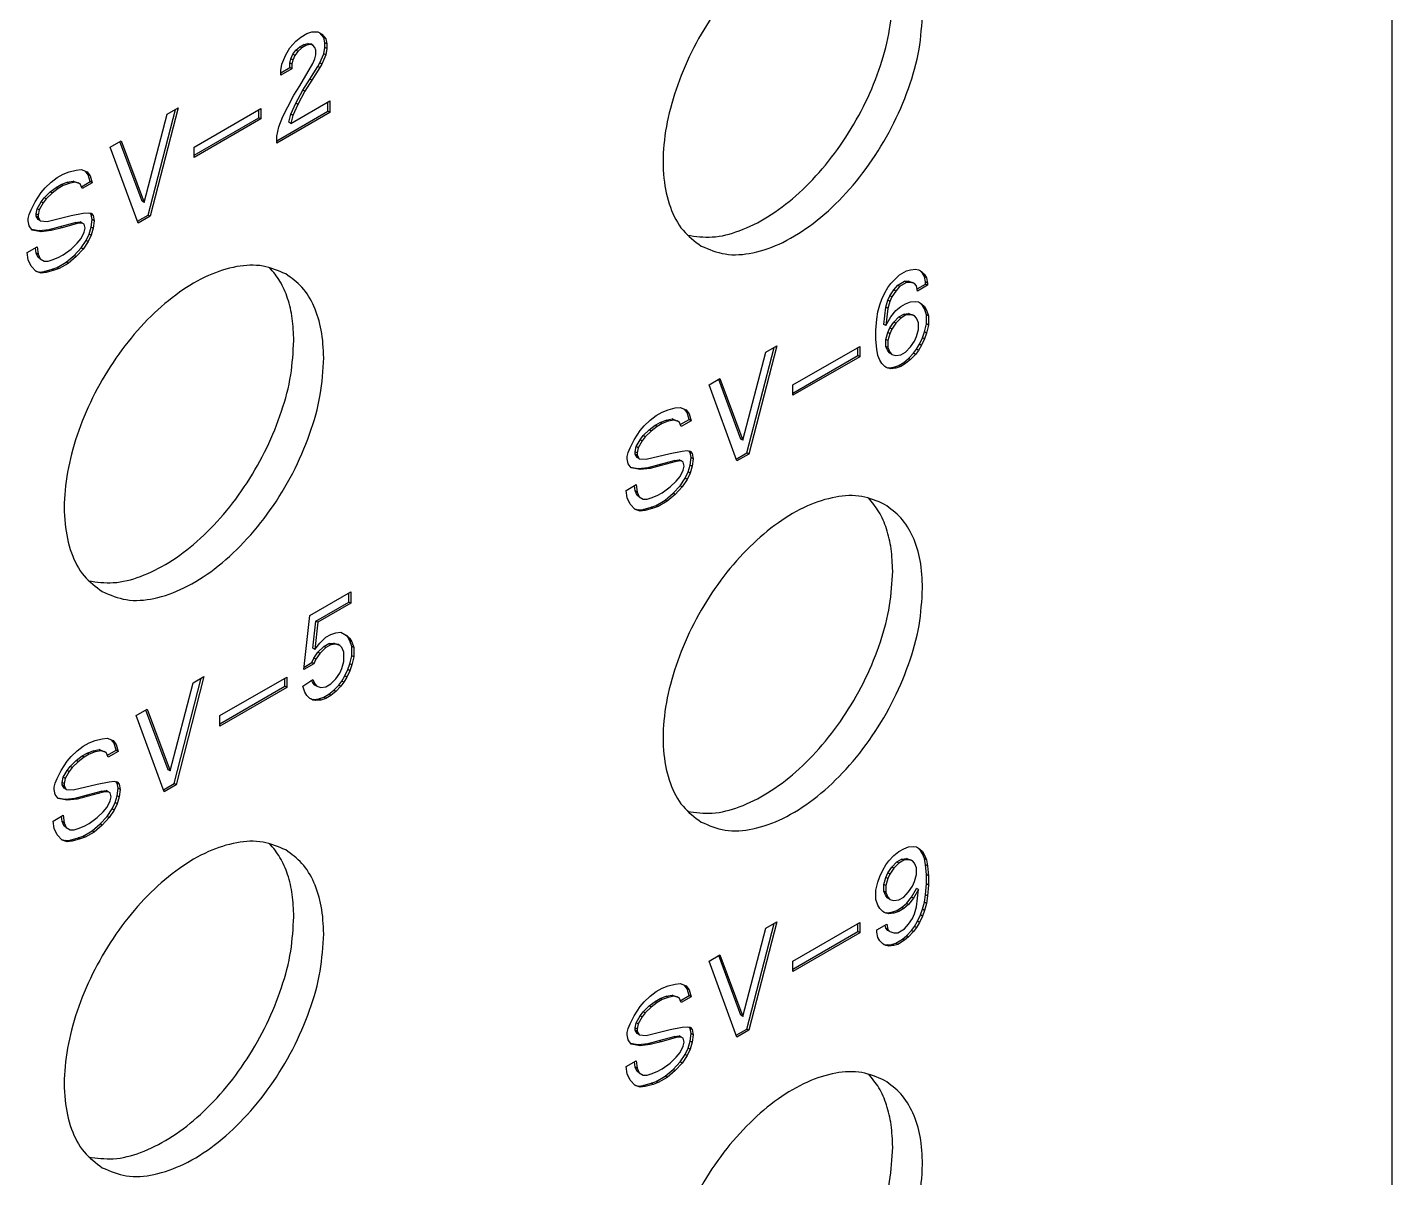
# Model space of a CAD drawing. Header units: millimetres. Extents: x -185 to 185, y -135 to 135.
# Drawn here: x 149.85 to 165.96, y 92.86 to 106.45 of the extents above; entities that cross this region are included whole.
import ezdxf

# ---------------------------------------------------------------- set-up
doc = ezdxf.new("R2010")
doc.units = ezdxf.units.MM

# ---------------------------------------------------------------- blocks, each defined once
blk = doc.blocks.new('valve_plate_R1__3', base_point=(411.972, 175.761))
at = {"color": 4, "linetype": 'Continuous'}
for p, q in [((497.885, 363.351), (497.885, 226.18)), ((459.065, 318.852), (459.242, 318.995)), ((459.242, 318.995), (459.454, 319.118)), ((459.454, 319.118), (459.631, 319.179)), ((459.631, 319.179), (459.843, 319.179)), ((459.843, 319.179), (459.914, 319.138)), ((459.914, 319.138), (459.985, 319.097)), ((460.055, 318.975), (459.914, 319.138)), ((459.985, 319.097), (460.126, 318.934)), ((458.712, 318.362), (458.853, 318.607)), ((458.853, 318.607), (459.065, 318.852)), ((458.959, 318.383), (459.065, 318.526)), ((459.065, 318.526), (459.207, 318.648)), ((459.136, 318.485), (459.065, 318.526)), ((459.277, 318.607), (459.136, 318.485)), ((459.207, 318.648), (459.348, 318.73)), ((459.277, 318.607), (459.207, 318.648)), ((459.419, 318.689), (459.277, 318.607)), ((459.348, 318.73), (459.49, 318.771)), ((459.419, 318.689), (459.348, 318.73)), ((459.56, 318.73), (459.419, 318.689)), ((459.56, 318.73), (459.49, 318.771)), ((459.49, 318.771), (459.596, 318.75)), ((459.666, 318.709), (459.56, 318.73)), ((459.666, 318.709), (459.596, 318.75)), ((459.737, 318.628), (459.666, 318.709)), ((459.772, 318.526), (459.737, 318.628)), ((459.772, 318.362), (459.772, 318.526)), ((460.091, 318.791), (460.055, 318.975)), ((460.126, 318.934), (460.055, 318.975)), ((460.055, 318.403), (460.091, 318.628)), ((460.091, 318.628), (460.091, 318.791)), ((460.161, 318.75), (460.091, 318.791)), ((460.161, 318.587), (460.091, 318.628)), ((460.126, 318.934), (460.161, 318.75)), ((460.161, 318.587), (460.126, 318.362)), ((460.161, 318.75), (460.161, 318.587)), ((458.535, 317.811), (458.57, 318.036)), ((458.57, 318.036), (458.712, 318.362)), ((458.853, 318.077), (458.889, 318.22)), ((458.853, 317.913), (458.853, 318.077)), ((458.924, 318.036), (458.853, 318.077)), ((458.889, 318.22), (458.959, 318.383)), ((458.959, 318.179), (458.889, 318.22)), ((458.959, 318.179), (458.924, 318.036)), ((458.924, 318.036), (458.924, 317.873)), ((459.03, 318.342), (458.959, 318.383)), ((459.03, 318.342), (458.959, 318.179)), ((459.136, 318.485), (459.03, 318.342)), ((459.207, 317.26), (459.666, 318.056)), ((459.666, 318.056), (459.737, 318.22)), ((459.737, 318.22), (459.772, 318.362)), ((459.843, 317.954), (459.914, 318.077)), ((459.914, 318.077), (460.055, 318.403)), ((459.985, 318.036), (459.914, 318.077)), ((459.985, 318.036), (459.914, 317.913)), ((460.126, 318.362), (459.985, 318.036)), ((460.126, 318.362), (460.055, 318.403)), ((458.535, 317.73), (458.853, 317.913)), ((458.924, 317.873), (458.535, 317.648)), ((458.535, 317.648), (458.535, 317.811)), ((458.924, 317.873), (458.853, 317.913)), ((459.56, 317.505), (459.843, 317.954)), ((459.914, 317.913), (459.631, 317.464)), ((459.914, 317.913), (459.843, 317.954)), ((458.995, 316.934), (459.207, 317.26)), ((459.065, 316.648), (459.313, 317.117)), ((459.384, 317.076), (459.136, 316.607)), ((459.313, 317.117), (459.56, 317.505)), ((459.384, 317.076), (459.313, 317.117)), ((459.631, 317.464), (459.384, 317.076)), ((459.631, 317.464), (459.56, 317.505)), ((458.782, 316.525), (458.995, 316.934)), ((458.889, 315.933), (460.267, 316.729)), ((458.889, 316.26), (459.065, 316.648)), ((459.136, 316.607), (458.959, 316.219)), ((459.136, 316.607), (459.065, 316.648)), ((460.197, 316.362), (460.197, 316.689)), ((460.267, 316.729), (460.267, 316.321)), ((453.691, 313.137), (454.504, 316.26)), ((453.833, 312.688), (454.798, 316.429)), ((454.893, 316.485), (453.903, 312.647)), ((454.504, 316.26), (454.893, 316.485)), ((455.459, 315.096), (457.828, 316.464)), ((455.459, 314.811), (457.757, 316.137)), ((457.828, 316.097), (455.459, 314.729)), ((457.757, 316.137), (457.757, 316.423)), ((457.828, 316.097), (457.757, 316.137)), ((457.828, 316.464), (457.828, 316.097)), ((458.394, 315.321), (460.197, 316.362)), ((460.267, 316.321), (458.394, 315.239)), ((458.464, 315.811), (458.606, 316.178)), ((458.606, 316.178), (458.782, 316.525)), ((458.818, 315.974), (458.889, 316.26)), ((458.959, 316.219), (458.889, 316.26)), ((458.959, 316.219), (458.889, 315.933)), ((460.267, 316.321), (460.197, 316.362)), ((458.394, 315.484), (458.464, 315.811)), ((458.889, 315.933), (458.818, 315.974)), ((452.489, 315.096), (452.878, 315.321)), ((453.621, 313.178), (452.832, 315.295)), ((452.878, 315.321), (453.691, 313.137)), ((458.394, 315.239), (458.394, 315.484)), ((453.479, 312.402), (452.489, 315.096)), ((455.459, 314.729), (455.459, 315.096)), ((450.828, 314.137), (451.04, 314.219)), ((451.04, 314.219), (451.287, 314.28)), ((451.287, 314.28), (451.464, 314.3)), ((451.464, 314.3), (451.676, 314.219)), ((451.711, 314.117), (451.619, 314.24)), ((451.676, 314.219), (451.782, 314.076)), ((450.191, 313.647), (450.403, 313.851)), ((450.368, 313.504), (450.58, 313.668)), ((450.403, 313.851), (450.615, 314.015)), ((450.58, 313.668), (450.757, 313.77)), ((450.651, 313.627), (450.58, 313.668)), ((450.615, 314.015), (450.828, 314.137)), ((450.828, 313.729), (450.651, 313.627)), ((450.757, 313.77), (450.969, 313.851)), ((450.828, 313.729), (450.757, 313.77)), ((451.04, 313.81), (450.828, 313.729)), ((450.969, 313.851), (451.181, 313.892)), ((451.04, 313.81), (450.969, 313.851)), ((451.252, 313.851), (451.04, 313.81)), ((451.181, 313.892), (451.358, 313.831)), ((451.252, 313.851), (451.181, 313.892)), ((451.429, 313.79), (451.252, 313.851)), ((451.429, 313.79), (451.358, 313.831)), ((451.499, 313.627), (451.429, 313.79)), ((451.471, 313.692), (451.782, 313.872)), ((451.853, 313.831), (451.499, 313.627)), ((451.782, 314.076), (451.711, 314.117)), ((451.782, 313.872), (451.711, 314.117)), ((451.782, 314.076), (451.853, 313.831)), ((451.853, 313.831), (451.782, 313.872)), ((449.838, 313.157), (450.05, 313.484)), ((450.05, 313.484), (450.191, 313.647)), ((450.05, 313.157), (450.156, 313.3)), ((450.226, 313.259), (450.12, 313.116)), ((450.156, 313.3), (450.368, 313.504)), ((450.226, 313.259), (450.156, 313.3)), ((450.439, 313.463), (450.226, 313.259)), ((450.439, 313.463), (450.368, 313.504)), ((450.651, 313.627), (450.439, 313.463)), ((449.59, 312.565), (449.625, 312.708)), ((449.625, 312.708), (449.696, 312.872)), ((449.696, 312.872), (449.838, 313.157)), ((449.873, 312.729), (449.908, 312.912)), ((449.873, 312.647), (449.873, 312.729)), ((449.944, 312.688), (449.873, 312.729)), ((449.908, 312.912), (450.05, 313.157)), ((449.979, 312.872), (449.908, 312.912)), ((449.979, 312.872), (449.944, 312.688)), ((450.12, 313.116), (449.979, 312.872)), ((450.12, 313.116), (450.05, 313.157)), ((451.11, 312.667), (451.535, 312.749)), ((451.535, 312.749), (451.711, 312.769)), ((451.711, 312.769), (451.817, 312.749)), ((451.817, 312.708), (451.775, 312.757)), ((451.817, 312.749), (451.888, 312.667)), ((451.888, 312.667), (451.817, 312.708)), ((451.853, 312.524), (451.817, 312.708)), ((453.691, 313.137), (453.621, 313.178)), ((449.59, 312.484), (449.59, 312.565)), ((449.625, 312.3), (449.59, 312.484)), ((449.732, 312.157), (449.625, 312.3)), ((449.944, 312.606), (449.873, 312.647)), ((449.944, 312.524), (449.873, 312.647)), ((449.944, 312.688), (449.944, 312.606)), ((449.944, 312.606), (450.014, 312.484)), ((450.014, 312.484), (449.944, 312.524)), ((450.014, 312.484), (450.262, 312.463)), ((450.262, 312.463), (451.11, 312.667)), ((450.333, 312.177), (450.721, 312.28)), ((450.792, 312.239), (450.403, 312.137)), ((450.721, 312.28), (451.252, 312.422)), ((450.792, 312.239), (450.721, 312.28)), ((451.322, 312.382), (450.792, 312.239)), ((451.252, 312.422), (451.429, 312.443)), ((451.322, 312.382), (451.252, 312.422)), ((451.499, 312.402), (451.322, 312.382)), ((451.499, 312.402), (451.429, 312.443)), ((451.57, 312.361), (451.499, 312.402)), ((451.605, 312.218), (451.57, 312.361)), ((451.57, 312.075), (451.605, 312.218)), ((451.747, 312.014), (451.817, 312.259)), ((451.817, 312.259), (451.853, 312.524)), ((451.888, 312.218), (451.817, 312.259)), ((451.888, 312.218), (451.817, 311.973)), ((451.924, 312.484), (451.853, 312.524)), ((451.888, 312.667), (451.924, 312.484)), ((451.924, 312.484), (451.888, 312.218)), ((453.454, 312.469), (453.833, 312.688)), ((453.903, 312.647), (453.479, 312.402)), ((453.903, 312.647), (453.833, 312.688)), ((449.708, 312.189), (449.979, 312.137)), ((450.05, 312.096), (449.732, 312.157)), ((449.979, 312.137), (450.333, 312.177)), ((450.05, 312.096), (449.979, 312.137)), ((450.403, 312.137), (450.05, 312.096)), ((450.403, 312.137), (450.333, 312.177)), ((451.322, 311.688), (451.464, 311.851)), ((451.464, 311.851), (451.57, 312.075)), ((451.464, 311.524), (451.641, 311.79)), ((451.711, 311.749), (451.535, 311.483)), ((451.641, 311.79), (451.747, 312.014)), ((451.711, 311.749), (451.641, 311.79)), ((451.817, 311.973), (451.711, 311.749)), ((451.817, 311.973), (451.747, 312.014)), ((449.555, 311.361), (449.908, 311.565)), ((449.59, 311.096), (449.555, 311.361)), ((449.873, 311.341), (449.848, 311.53)), ((449.944, 311.3), (449.873, 311.341)), ((449.944, 311.177), (449.873, 311.341)), ((449.908, 311.565), (449.944, 311.3)), ((449.944, 311.3), (450.014, 311.136)), ((450.651, 311.177), (450.828, 311.279)), ((450.828, 311.279), (451.11, 311.483)), ((450.934, 311.014), (451.216, 311.259)), ((451.11, 311.483), (451.322, 311.688)), ((451.216, 311.259), (451.464, 311.524)), ((451.287, 311.218), (451.216, 311.259)), ((451.535, 311.483), (451.287, 311.218)), ((451.535, 311.483), (451.464, 311.524)), ((449.696, 310.871), (449.59, 311.096)), ((449.873, 310.687), (449.696, 310.871)), ((450.014, 311.136), (449.944, 311.177)), ((450.014, 311.136), (450.156, 311.055)), ((450.156, 311.055), (450.297, 311.055)), ((450.156, 310.687), (450.439, 310.769)), ((450.297, 311.055), (450.439, 311.096)), ((450.439, 311.096), (450.651, 311.177)), ((450.439, 310.769), (450.615, 310.83)), ((450.509, 310.728), (450.439, 310.769)), ((450.686, 310.789), (450.509, 310.728)), ((450.615, 310.83), (450.934, 311.014)), ((450.686, 310.789), (450.615, 310.83)), ((451.004, 310.973), (450.686, 310.789)), ((451.004, 310.973), (450.934, 311.014)), ((451.287, 311.218), (451.004, 310.973)), ((480.844, 310.749), (481.021, 310.769)), ((481.021, 310.769), (481.127, 310.749)), ((449.849, 310.712), (449.979, 310.667)), ((450.05, 310.626), (449.873, 310.687)), ((449.979, 310.667), (450.156, 310.687)), ((450.05, 310.626), (449.979, 310.667)), ((450.226, 310.647), (450.05, 310.626)), ((450.226, 310.647), (450.156, 310.687)), ((450.509, 310.728), (450.226, 310.647)), ((480.137, 310.259), (480.314, 310.442)), ((480.314, 310.442), (480.455, 310.565)), ((480.385, 310.197), (480.632, 310.34)), ((480.455, 310.565), (480.703, 310.708)), ((480.703, 310.3), (480.455, 310.157)), ((480.632, 310.34), (480.773, 310.34)), ((480.703, 310.3), (480.632, 310.34)), ((480.703, 310.708), (480.844, 310.749)), ((480.844, 310.3), (480.703, 310.3)), ((480.773, 310.34), (480.915, 310.3)), ((480.844, 310.3), (480.773, 310.34)), ((480.986, 310.259), (480.844, 310.3)), ((480.986, 310.259), (480.915, 310.3)), ((481.127, 310.749), (481.162, 310.728)), ((481.268, 310.626), (481.162, 310.728)), ((481.162, 310.728), (481.233, 310.687)), ((481.233, 310.687), (481.339, 310.585)), ((481.339, 310.585), (481.268, 310.626)), ((481.339, 310.504), (481.268, 310.626)), ((481.339, 310.585), (481.41, 310.463)), ((481.375, 310.32), (481.339, 310.504)), ((481.41, 310.463), (481.339, 310.504)), ((481.375, 310.238), (481.375, 310.32)), ((481.445, 310.279), (481.375, 310.32)), ((481.41, 310.463), (481.445, 310.279)), ((479.819, 309.708), (479.925, 309.932)), ((479.925, 309.932), (480.031, 310.116)), ((480.031, 310.116), (480.137, 310.259)), ((480.031, 309.667), (480.102, 309.83)), ((480.102, 309.83), (480.243, 310.034)), ((480.172, 309.789), (480.102, 309.83)), ((480.314, 309.993), (480.172, 309.789)), ((480.243, 310.034), (480.385, 310.197)), ((480.314, 309.993), (480.243, 310.034)), ((480.455, 310.157), (480.314, 309.993)), ((480.455, 310.157), (480.385, 310.197)), ((481.056, 310.177), (480.986, 310.259)), ((481.092, 309.993), (481.056, 310.177)), ((481.078, 310.067), (481.375, 310.238)), ((481.445, 310.197), (481.092, 309.993)), ((481.445, 310.197), (481.375, 310.238)), ((481.445, 310.279), (481.445, 310.197)), ((479.677, 309.259), (479.748, 309.503)), ((479.748, 309.503), (479.819, 309.708)), ((479.89, 308.809), (479.96, 309.422)), ((479.96, 309.422), (480.031, 309.667)), ((480.031, 309.381), (479.96, 309.422)), ((480.031, 309.381), (479.96, 308.769)), ((480.102, 309.626), (480.031, 309.667)), ((480.102, 309.626), (480.031, 309.381)), ((480.172, 309.789), (480.102, 309.626)), ((480.314, 309.299), (480.491, 309.442)), ((480.491, 309.442), (480.667, 309.544)), ((480.667, 309.544), (480.844, 309.606)), ((480.844, 309.606), (481.021, 309.626)), ((481.021, 309.626), (481.127, 309.606)), ((481.127, 309.606), (481.162, 309.585)), ((481.268, 309.483), (481.162, 309.585)), ((481.162, 309.585), (481.233, 309.544)), ((481.233, 309.544), (481.339, 309.442)), ((481.339, 309.442), (481.268, 309.483)), ((481.339, 309.361), (481.268, 309.483)), ((481.339, 309.442), (481.41, 309.32)), ((481.41, 309.156), (481.339, 309.361)), ((481.41, 309.32), (481.339, 309.361)), ((481.41, 309.32), (481.481, 309.116)), ((479.607, 308.605), (479.642, 308.993)), ((479.642, 308.993), (479.677, 309.259)), ((479.96, 308.769), (480.137, 309.075)), ((480.102, 308.687), (480.243, 308.891)), ((480.137, 309.075), (480.314, 309.299)), ((480.314, 308.85), (480.172, 308.646)), ((480.243, 308.891), (480.42, 309.075)), ((480.314, 308.85), (480.243, 308.891)), ((480.491, 309.034), (480.314, 308.85)), ((480.42, 309.075), (480.597, 309.177)), ((480.491, 309.034), (480.42, 309.075)), ((480.667, 309.136), (480.491, 309.034)), ((480.597, 309.177), (480.773, 309.197)), ((480.667, 309.136), (480.597, 309.177)), ((480.844, 309.156), (480.667, 309.136)), ((480.773, 309.197), (480.915, 309.156)), ((480.844, 309.156), (480.773, 309.197)), ((480.986, 309.116), (480.844, 309.156)), ((480.986, 309.116), (480.915, 309.156)), ((481.056, 309.034), (480.986, 309.116)), ((481.127, 308.871), (481.056, 309.034)), ((481.127, 308.626), (481.127, 308.871)), ((481.481, 309.116), (481.41, 309.156)), ((481.41, 308.83), (481.41, 309.156)), ((481.481, 309.116), (481.481, 308.789)), ((479.607, 308.279), (479.607, 308.605)), ((479.96, 308.769), (479.89, 308.809)), ((479.96, 308.279), (480.031, 308.524)), ((480.031, 308.524), (480.102, 308.687)), ((480.102, 308.483), (480.031, 308.524)), ((480.102, 308.483), (480.031, 308.238)), ((480.172, 308.646), (480.102, 308.687)), ((480.172, 308.646), (480.102, 308.483)), ((480.986, 308.217), (481.056, 308.381)), ((481.056, 308.381), (481.127, 308.626)), ((481.268, 308.34), (481.339, 308.544)), ((481.339, 308.544), (481.41, 308.83)), ((481.41, 308.503), (481.339, 308.544)), ((481.41, 308.503), (481.339, 308.299)), ((481.481, 308.789), (481.41, 308.83)), ((481.481, 308.789), (481.41, 308.503)), ((475.046, 304.257), (476.011, 307.999)), ((476.107, 308.054), (475.117, 304.217)), ((475.718, 307.83), (476.107, 308.054)), ((476.672, 306.666), (479.041, 308.034)), ((478.97, 307.707), (478.97, 307.993)), ((479.041, 308.034), (479.041, 307.666)), ((479.642, 307.932), (479.607, 308.279)), ((479.677, 307.707), (479.642, 307.932)), ((479.96, 308.034), (479.96, 308.279)), ((480.031, 308.238), (479.96, 308.279)), ((480.031, 307.993), (479.96, 308.034)), ((480.031, 307.87), (479.96, 308.034)), ((480.031, 308.238), (480.031, 307.993)), ((480.031, 307.993), (480.102, 307.83)), ((480.102, 307.789), (480.031, 307.87)), ((480.102, 307.83), (480.031, 307.87)), ((480.667, 307.83), (480.844, 308.013)), ((480.844, 308.013), (480.986, 308.217)), ((480.95, 307.789), (481.056, 307.932)), ((481.127, 307.891), (481.021, 307.748)), ((481.056, 307.932), (481.162, 308.115)), ((481.127, 307.891), (481.056, 307.932)), ((481.233, 308.075), (481.127, 307.891)), ((481.162, 308.115), (481.268, 308.34)), ((481.233, 308.075), (481.162, 308.115)), ((481.339, 308.299), (481.233, 308.075)), ((481.339, 308.299), (481.268, 308.34)), ((474.905, 304.707), (475.718, 307.83)), ((476.672, 306.38), (478.97, 307.707)), ((479.041, 307.666), (476.672, 306.299)), ((479.041, 307.666), (478.97, 307.707)), ((479.748, 307.544), (479.677, 307.707)), ((479.819, 307.421), (479.748, 307.544)), ((479.925, 307.319), (479.819, 307.421)), ((480.102, 307.83), (480.172, 307.748)), ((480.172, 307.748), (480.102, 307.789)), ((480.172, 307.748), (480.314, 307.707)), ((480.314, 307.707), (480.491, 307.728)), ((480.42, 307.36), (480.597, 307.462)), ((480.491, 307.728), (480.667, 307.83)), ((480.667, 307.421), (480.491, 307.319)), ((480.597, 307.462), (480.773, 307.605)), ((480.667, 307.421), (480.597, 307.462)), ((480.844, 307.564), (480.667, 307.421)), ((480.773, 307.605), (480.95, 307.789)), ((480.844, 307.564), (480.773, 307.605)), ((481.021, 307.748), (480.844, 307.564)), ((481.021, 307.748), (480.95, 307.789)), ((479.96, 307.299), (479.925, 307.319)), ((480.031, 307.258), (479.96, 307.299)), ((479.96, 307.299), (480.066, 307.279)), ((480.137, 307.238), (480.031, 307.258)), ((480.066, 307.279), (480.243, 307.299)), ((480.137, 307.238), (480.066, 307.279)), ((480.314, 307.258), (480.137, 307.238)), ((480.243, 307.299), (480.42, 307.36)), ((480.314, 307.258), (480.243, 307.299)), ((480.491, 307.319), (480.314, 307.258)), ((480.491, 307.319), (480.42, 307.36)), ((473.702, 306.666), (474.091, 306.891)), ((474.692, 303.972), (473.702, 306.666)), ((474.834, 304.747), (474.046, 306.864)), ((474.091, 306.891), (474.905, 304.707)), ((476.672, 306.299), (476.672, 306.666)), ((471.616, 305.421), (471.829, 305.584)), ((471.829, 305.584), (472.041, 305.707)), ((472.041, 305.707), (472.253, 305.788)), ((472.182, 305.421), (472.394, 305.462)), ((472.253, 305.788), (472.5, 305.85)), ((472.465, 305.421), (472.394, 305.462)), ((472.394, 305.462), (472.571, 305.401)), ((472.5, 305.85), (472.677, 305.87)), ((472.677, 305.87), (472.889, 305.788)), ((472.925, 305.686), (472.833, 305.81)), ((472.889, 305.788), (472.995, 305.646)), ((472.995, 305.441), (472.925, 305.686)), ((472.995, 305.646), (472.925, 305.686)), ((472.995, 305.646), (473.066, 305.401)), ((471.051, 304.727), (471.263, 305.054)), ((471.263, 305.054), (471.404, 305.217)), ((471.369, 304.87), (471.581, 305.074)), ((471.404, 305.217), (471.616, 305.421)), ((471.652, 305.033), (471.44, 304.829)), ((471.581, 305.074), (471.793, 305.237)), ((471.652, 305.033), (471.581, 305.074)), ((471.864, 305.196), (471.652, 305.033)), ((471.793, 305.237), (471.97, 305.339)), ((471.864, 305.196), (471.793, 305.237)), ((472.041, 305.299), (471.864, 305.196)), ((471.97, 305.339), (472.182, 305.421)), ((472.041, 305.299), (471.97, 305.339)), ((472.253, 305.38), (472.041, 305.299)), ((472.253, 305.38), (472.182, 305.421)), ((472.465, 305.421), (472.253, 305.38)), ((472.642, 305.36), (472.465, 305.421)), ((472.642, 305.36), (472.571, 305.401)), ((472.712, 305.196), (472.642, 305.36)), ((472.684, 305.262), (472.995, 305.441)), ((473.066, 305.401), (472.712, 305.196)), ((473.066, 305.401), (472.995, 305.441)), ((470.909, 304.441), (471.051, 304.727)), ((471.121, 304.482), (471.263, 304.727)), ((471.334, 304.686), (471.192, 304.441)), ((471.263, 304.727), (471.369, 304.87)), ((471.334, 304.686), (471.263, 304.727)), ((471.44, 304.829), (471.334, 304.686)), ((471.44, 304.829), (471.369, 304.87)), ((474.905, 304.707), (474.834, 304.747)), ((470.803, 304.135), (470.839, 304.278)), ((470.803, 304.053), (470.803, 304.135)), ((470.839, 303.87), (470.803, 304.053)), ((470.839, 304.278), (470.909, 304.441)), ((471.086, 304.298), (471.121, 304.482)), ((471.086, 304.217), (471.086, 304.298)), ((471.157, 304.257), (471.086, 304.298)), ((471.157, 304.176), (471.086, 304.217)), ((471.157, 304.094), (471.086, 304.217)), ((471.192, 304.441), (471.121, 304.482)), ((471.192, 304.441), (471.157, 304.257)), ((471.157, 304.257), (471.157, 304.176)), ((471.157, 304.176), (471.228, 304.053)), ((471.228, 304.053), (471.157, 304.094)), ((471.228, 304.053), (471.475, 304.033)), ((471.475, 304.033), (472.324, 304.237)), ((472.324, 304.237), (472.748, 304.319)), ((472.465, 303.992), (472.642, 304.013)), ((472.712, 303.972), (472.642, 304.013)), ((472.748, 304.319), (472.925, 304.339)), ((472.925, 304.339), (473.031, 304.319)), ((473.031, 304.278), (472.988, 304.327)), ((473.031, 304.319), (473.101, 304.237)), ((473.066, 304.094), (473.031, 304.278)), ((473.101, 304.237), (473.031, 304.278)), ((473.031, 303.829), (473.066, 304.094)), ((473.137, 304.053), (473.066, 304.094)), ((473.101, 304.237), (473.137, 304.053)), ((473.137, 304.053), (473.101, 303.788)), ((474.668, 304.039), (475.046, 304.257)), ((475.117, 304.217), (474.692, 303.972)), ((475.117, 304.217), (475.046, 304.257)), ((470.945, 303.727), (470.839, 303.87)), ((470.921, 303.758), (471.192, 303.706)), ((471.263, 303.666), (470.945, 303.727)), ((471.192, 303.706), (471.546, 303.747)), ((471.263, 303.666), (471.192, 303.706)), ((471.616, 303.706), (471.263, 303.666)), ((471.546, 303.747), (471.935, 303.849)), ((471.616, 303.706), (471.546, 303.747)), ((472.005, 303.808), (471.616, 303.706)), ((471.935, 303.849), (472.465, 303.992)), ((472.005, 303.808), (471.935, 303.849)), ((472.536, 303.951), (472.005, 303.808)), ((472.536, 303.951), (472.465, 303.992)), ((472.712, 303.972), (472.536, 303.951)), ((472.677, 303.421), (472.783, 303.645)), ((472.783, 303.931), (472.712, 303.972)), ((472.819, 303.788), (472.783, 303.931)), ((472.783, 303.645), (472.819, 303.788)), ((472.854, 303.359), (472.96, 303.584)), ((473.031, 303.543), (472.925, 303.318)), ((472.96, 303.584), (473.031, 303.829)), ((473.031, 303.543), (472.96, 303.584)), ((473.101, 303.788), (473.031, 303.829)), ((473.101, 303.788), (473.031, 303.543)), ((470.768, 302.931), (471.121, 303.135)), ((471.086, 302.91), (471.061, 303.1)), ((471.121, 303.135), (471.157, 302.869)), ((472.041, 302.849), (472.324, 303.053)), ((472.324, 303.053), (472.536, 303.257)), ((472.43, 302.829), (472.677, 303.094)), ((472.748, 303.053), (472.5, 302.788)), ((472.536, 303.257), (472.677, 303.421)), ((472.677, 303.094), (472.854, 303.359)), ((472.748, 303.053), (472.677, 303.094)), ((472.925, 303.318), (472.748, 303.053)), ((472.925, 303.318), (472.854, 303.359)), ((470.803, 302.665), (470.768, 302.931)), ((470.909, 302.441), (470.803, 302.665)), ((471.157, 302.747), (471.086, 302.91)), ((471.157, 302.869), (471.086, 302.91)), ((471.157, 302.869), (471.228, 302.706)), ((471.228, 302.706), (471.157, 302.747)), ((471.228, 302.706), (471.369, 302.624)), ((471.369, 302.624), (471.51, 302.624)), ((471.51, 302.624), (471.652, 302.665)), ((471.652, 302.665), (471.864, 302.747)), ((471.829, 302.4), (472.147, 302.584)), ((471.864, 302.747), (472.041, 302.849)), ((472.147, 302.584), (472.43, 302.829)), ((472.217, 302.543), (472.147, 302.584)), ((472.5, 302.788), (472.217, 302.543)), ((472.5, 302.788), (472.43, 302.829)), ((471.086, 302.257), (470.909, 302.441)), ((471.063, 302.282), (471.192, 302.237)), ((471.263, 302.196), (471.086, 302.257)), ((471.192, 302.237), (471.369, 302.257)), ((471.263, 302.196), (471.192, 302.237)), ((471.44, 302.216), (471.263, 302.196)), ((471.369, 302.257), (471.652, 302.339)), ((471.44, 302.216), (471.369, 302.257)), ((471.723, 302.298), (471.44, 302.216)), ((471.652, 302.339), (471.829, 302.4)), ((471.723, 302.298), (471.652, 302.339)), ((471.899, 302.359), (471.723, 302.298)), ((471.899, 302.359), (471.829, 302.4)), ((472.217, 302.543), (471.899, 302.359)), ((459.56, 298.501), (461.01, 299.338)), ((460.939, 298.971), (460.939, 299.297)), ((461.01, 299.338), (461.01, 298.93)), ((459.772, 298.297), (460.939, 298.971)), ((461.01, 298.93), (459.843, 298.256)), ((461.01, 298.93), (460.939, 298.971)), ((459.348, 296.582), (459.56, 298.501)), ((459.666, 297.338), (459.772, 298.297)), ((459.843, 298.256), (459.737, 297.297)), ((459.843, 298.256), (459.772, 298.297)), ((459.914, 297.521), (460.126, 297.725)), ((460.126, 297.725), (460.303, 297.828)), ((460.303, 297.828), (460.48, 297.889)), ((460.48, 297.889), (460.656, 297.909)), ((460.656, 297.909), (460.798, 297.828)), ((460.904, 297.725), (460.798, 297.828)), ((460.798, 297.828), (460.868, 297.787)), ((460.868, 297.787), (460.974, 297.685)), ((460.974, 297.685), (460.904, 297.725)), ((460.974, 297.603), (460.904, 297.725)), ((459.737, 297.297), (459.666, 297.338)), ((459.737, 297.297), (459.914, 297.521)), ((459.843, 297.195), (460.055, 297.399)), ((460.126, 297.358), (459.914, 297.154)), ((460.055, 297.399), (460.232, 297.501)), ((460.126, 297.358), (460.055, 297.399)), ((460.303, 297.46), (460.126, 297.358)), ((460.232, 297.501), (460.409, 297.521)), ((460.303, 297.46), (460.232, 297.501)), ((460.48, 297.481), (460.303, 297.46)), ((460.48, 297.481), (460.409, 297.521)), ((460.409, 297.521), (460.55, 297.481)), ((460.621, 297.44), (460.48, 297.481)), ((460.621, 297.44), (460.55, 297.481)), ((460.692, 297.358), (460.621, 297.44)), ((460.762, 297.195), (460.692, 297.358)), ((460.974, 297.685), (461.045, 297.562)), ((461.045, 297.399), (460.974, 297.603)), ((461.045, 297.562), (460.974, 297.603)), ((461.045, 297.562), (461.116, 297.358)), ((461.045, 297.072), (461.045, 297.399)), ((461.116, 297.358), (461.045, 297.399)), ((461.116, 297.358), (461.116, 297.031)), ((459.702, 296.787), (459.348, 296.582)), ((459.358, 296.67), (459.631, 296.827)), ((459.631, 296.827), (459.702, 296.991)), ((459.702, 296.787), (459.631, 296.827)), ((459.702, 296.991), (459.843, 297.195)), ((459.772, 296.95), (459.702, 296.991)), ((459.772, 296.95), (459.702, 296.787)), ((459.914, 297.154), (459.772, 296.95)), ((459.914, 297.154), (459.843, 297.195)), ((460.692, 296.623), (460.762, 296.868)), ((460.762, 296.868), (460.762, 297.195)), ((460.904, 296.582), (460.974, 296.787)), ((460.974, 296.787), (461.045, 297.072)), ((461.045, 296.746), (460.974, 296.787)), ((461.116, 297.031), (461.045, 297.072)), ((461.116, 297.031), (461.045, 296.746)), ((454.752, 292.541), (455.717, 296.282)), ((455.813, 296.337), (454.823, 292.5)), ((455.424, 296.113), (455.813, 296.337)), ((456.378, 294.949), (458.747, 296.317)), ((458.676, 295.99), (458.676, 296.276)), ((458.747, 296.317), (458.747, 295.95)), ((460.48, 296.256), (460.621, 296.46)), ((460.621, 296.46), (460.692, 296.623)), ((460.692, 296.174), (460.798, 296.358)), ((460.868, 296.317), (460.762, 296.133)), ((460.798, 296.358), (460.904, 296.582)), ((460.868, 296.317), (460.798, 296.358)), ((460.974, 296.542), (460.868, 296.317)), ((460.974, 296.542), (460.904, 296.582)), ((461.045, 296.746), (460.974, 296.542)), ((454.611, 292.99), (455.424, 296.113)), ((456.378, 294.664), (458.676, 295.99)), ((458.747, 295.95), (456.378, 294.582)), ((458.747, 295.95), (458.676, 295.99)), ((459.313, 295.99), (459.666, 296.235)), ((459.384, 295.786), (459.313, 295.99)), ((459.454, 295.664), (459.384, 295.786)), ((459.666, 296.113), (459.626, 296.207)), ((459.666, 296.235), (459.737, 296.072)), ((459.737, 296.072), (459.666, 296.113)), ((459.737, 296.031), (459.666, 296.113)), ((459.737, 296.072), (459.808, 295.99)), ((459.808, 295.99), (459.737, 296.031)), ((459.808, 295.99), (459.949, 295.95)), ((459.949, 295.95), (460.126, 295.97)), ((460.126, 295.97), (460.303, 296.072)), ((460.232, 295.705), (460.409, 295.848)), ((460.303, 296.072), (460.48, 296.256)), ((460.48, 295.807), (460.303, 295.664)), ((460.409, 295.848), (460.586, 296.031)), ((460.48, 295.807), (460.409, 295.848)), ((460.656, 295.99), (460.48, 295.807)), ((460.586, 296.031), (460.692, 296.174)), ((460.656, 295.99), (460.586, 296.031)), ((460.762, 296.133), (460.656, 295.99)), ((460.762, 296.133), (460.692, 296.174)), ((459.56, 295.562), (459.454, 295.664)), ((459.596, 295.541), (459.56, 295.562)), ((459.666, 295.501), (459.596, 295.541)), ((459.596, 295.541), (459.702, 295.521)), ((459.772, 295.48), (459.666, 295.501)), ((459.702, 295.521), (459.878, 295.541)), ((459.772, 295.48), (459.702, 295.521)), ((459.949, 295.501), (459.772, 295.48)), ((459.878, 295.541), (460.055, 295.603)), ((459.949, 295.501), (459.878, 295.541)), ((460.126, 295.562), (459.949, 295.501)), ((460.055, 295.603), (460.232, 295.705)), ((460.126, 295.562), (460.055, 295.603)), ((460.303, 295.664), (460.126, 295.562)), ((460.303, 295.664), (460.232, 295.705)), ((453.408, 294.949), (453.797, 295.174)), ((454.398, 292.255), (453.408, 294.949)), ((454.54, 293.031), (453.752, 295.148)), ((453.797, 295.174), (454.611, 292.99)), ((456.378, 294.582), (456.378, 294.949)), ((451.322, 293.704), (451.535, 293.868)), ((451.535, 293.868), (451.747, 293.99)), ((451.747, 293.99), (451.959, 294.072)), ((451.959, 294.072), (452.206, 294.133)), ((452.206, 294.133), (452.383, 294.153)), ((452.383, 294.153), (452.595, 294.072)), ((452.631, 293.97), (452.539, 294.093)), ((452.595, 294.072), (452.701, 293.929)), ((452.701, 293.725), (452.631, 293.97)), ((452.701, 293.929), (452.631, 293.97)), ((452.701, 293.929), (452.772, 293.684)), ((450.969, 293.337), (451.11, 293.5)), ((451.11, 293.5), (451.322, 293.704)), ((451.287, 293.357), (451.499, 293.521)), ((451.57, 293.48), (451.358, 293.316)), ((451.499, 293.521), (451.676, 293.623)), ((451.57, 293.48), (451.499, 293.521)), ((451.747, 293.582), (451.57, 293.48)), ((451.676, 293.623), (451.888, 293.704)), ((451.747, 293.582), (451.676, 293.623)), ((451.959, 293.663), (451.747, 293.582)), ((451.888, 293.704), (452.1, 293.745)), ((451.959, 293.663), (451.888, 293.704)), ((452.171, 293.704), (451.959, 293.663)), ((452.171, 293.704), (452.1, 293.745)), ((452.1, 293.745), (452.277, 293.684)), ((452.348, 293.643), (452.171, 293.704)), ((452.348, 293.643), (452.277, 293.684)), ((452.419, 293.48), (452.348, 293.643)), ((452.39, 293.545), (452.701, 293.725)), ((452.772, 293.684), (452.419, 293.48)), ((452.772, 293.684), (452.701, 293.725)), ((450.615, 292.724), (450.757, 293.01)), ((450.757, 293.01), (450.969, 293.337)), ((450.828, 292.765), (450.969, 293.01)), ((451.04, 292.969), (450.898, 292.724)), ((450.969, 293.01), (451.075, 293.153)), ((451.04, 292.969), (450.969, 293.01)), ((451.146, 293.112), (451.04, 292.969)), ((451.075, 293.153), (451.287, 293.357)), ((451.146, 293.112), (451.075, 293.153)), ((451.358, 293.316), (451.146, 293.112)), ((451.358, 293.316), (451.287, 293.357)), ((454.611, 292.99), (454.54, 293.031)), ((450.509, 292.418), (450.545, 292.561)), ((450.509, 292.337), (450.509, 292.418)), ((450.545, 292.561), (450.615, 292.724)), ((450.792, 292.582), (450.828, 292.765)), ((450.863, 292.541), (450.792, 292.582)), ((450.792, 292.5), (450.792, 292.582)), ((450.863, 292.459), (450.792, 292.5)), ((450.863, 292.377), (450.792, 292.5)), ((450.898, 292.724), (450.828, 292.765)), ((450.898, 292.724), (450.863, 292.541)), ((450.863, 292.541), (450.863, 292.459)), ((450.863, 292.459), (450.934, 292.337)), ((451.181, 292.316), (452.03, 292.52)), ((452.03, 292.52), (452.454, 292.602)), ((452.454, 292.602), (452.631, 292.622)), ((452.631, 292.622), (452.737, 292.602)), ((452.737, 292.561), (452.694, 292.61)), ((452.737, 292.602), (452.807, 292.52)), ((452.772, 292.377), (452.737, 292.561)), ((452.807, 292.52), (452.737, 292.561)), ((452.807, 292.52), (452.843, 292.337)), ((454.374, 292.322), (454.752, 292.541)), ((454.823, 292.5), (454.398, 292.255)), ((454.823, 292.5), (454.752, 292.541)), ((450.545, 292.153), (450.509, 292.337)), ((450.651, 292.01), (450.545, 292.153)), ((450.627, 292.042), (450.898, 291.99)), ((450.969, 291.949), (450.651, 292.01)), ((450.934, 292.337), (450.863, 292.377)), ((450.898, 291.99), (451.252, 292.03)), ((450.969, 291.949), (450.898, 291.99)), ((450.934, 292.337), (451.181, 292.316)), ((451.322, 291.99), (450.969, 291.949)), ((451.252, 292.03), (451.641, 292.132)), ((451.322, 291.99), (451.252, 292.03)), ((451.711, 292.092), (451.322, 291.99)), ((451.641, 292.132), (452.171, 292.275)), ((451.711, 292.092), (451.641, 292.132)), ((452.242, 292.235), (451.711, 292.092)), ((452.171, 292.275), (452.348, 292.296)), ((452.242, 292.235), (452.171, 292.275)), ((452.419, 292.255), (452.242, 292.235)), ((452.419, 292.255), (452.348, 292.296)), ((452.383, 291.704), (452.489, 291.928)), ((452.489, 292.214), (452.419, 292.255)), ((452.525, 292.071), (452.489, 292.214)), ((452.489, 291.928), (452.525, 292.071)), ((452.666, 291.867), (452.737, 292.112)), ((452.737, 292.112), (452.772, 292.377)), ((452.807, 292.071), (452.737, 292.112)), ((452.807, 292.071), (452.737, 291.826)), ((452.843, 292.337), (452.772, 292.377)), ((452.843, 292.337), (452.807, 292.071)), ((452.03, 291.336), (452.242, 291.541)), ((452.242, 291.541), (452.383, 291.704)), ((452.383, 291.377), (452.56, 291.643)), ((452.631, 291.602), (452.454, 291.336)), ((452.56, 291.643), (452.666, 291.867)), ((452.631, 291.602), (452.56, 291.643)), ((452.737, 291.826), (452.631, 291.602)), ((452.737, 291.826), (452.666, 291.867)), ((450.474, 291.214), (450.828, 291.418)), ((450.509, 290.949), (450.474, 291.214)), ((450.792, 291.194), (450.767, 291.383)), ((450.863, 291.153), (450.792, 291.194)), ((450.863, 291.03), (450.792, 291.194)), ((450.828, 291.418), (450.863, 291.153)), ((450.863, 291.153), (450.934, 290.989)), ((450.934, 290.989), (450.863, 291.03)), ((450.934, 290.989), (451.075, 290.908)), ((451.358, 290.949), (451.57, 291.03)), ((451.57, 291.03), (451.747, 291.132)), ((451.747, 291.132), (452.03, 291.336)), ((451.853, 290.867), (452.136, 291.112)), ((452.206, 291.071), (451.924, 290.826)), ((452.136, 291.112), (452.383, 291.377)), ((452.206, 291.071), (452.136, 291.112)), ((452.454, 291.336), (452.206, 291.071)), ((452.454, 291.336), (452.383, 291.377)), ((450.615, 290.724), (450.509, 290.949)), ((450.792, 290.54), (450.615, 290.724)), ((450.769, 290.565), (450.898, 290.52)), ((450.969, 290.479), (450.792, 290.54)), ((450.898, 290.52), (451.075, 290.54)), ((450.969, 290.479), (450.898, 290.52)), ((451.146, 290.5), (450.969, 290.479)), ((451.075, 290.908), (451.216, 290.908)), ((451.075, 290.54), (451.358, 290.622)), ((451.146, 290.5), (451.075, 290.54)), ((451.429, 290.581), (451.146, 290.5)), ((451.216, 290.908), (451.358, 290.949)), ((451.358, 290.622), (451.535, 290.683)), ((451.429, 290.581), (451.358, 290.622)), ((451.605, 290.642), (451.429, 290.581)), ((451.535, 290.683), (451.853, 290.867)), ((451.605, 290.642), (451.535, 290.683)), ((451.924, 290.826), (451.605, 290.642)), ((451.924, 290.826), (451.853, 290.867)), ((480.066, 289.805), (480.243, 289.989)), ((480.243, 289.989), (480.42, 290.132)), ((480.42, 290.132), (480.597, 290.234)), ((480.597, 290.234), (480.773, 290.295)), ((480.773, 290.295), (480.95, 290.316)), ((480.95, 290.316), (481.056, 290.295)), ((481.056, 290.295), (481.092, 290.275)), ((481.198, 290.173), (481.092, 290.275)), ((481.092, 290.275), (481.162, 290.234)), ((481.162, 290.234), (481.268, 290.132)), ((481.268, 290.05), (481.198, 290.173)), ((481.268, 290.132), (481.198, 290.173)), ((481.268, 290.132), (481.339, 290.01)), ((481.339, 289.887), (481.268, 290.05)), ((481.339, 290.01), (481.268, 290.05)), ((481.339, 290.01), (481.41, 289.846)), ((479.854, 289.479), (479.96, 289.663)), ((479.96, 289.663), (480.066, 289.805)), ((480.031, 289.377), (480.172, 289.581)), ((480.243, 289.54), (480.102, 289.336)), ((480.172, 289.581), (480.349, 289.765)), ((480.243, 289.54), (480.172, 289.581)), ((480.42, 289.724), (480.243, 289.54)), ((480.349, 289.765), (480.526, 289.867)), ((480.42, 289.724), (480.349, 289.765)), ((480.597, 289.826), (480.42, 289.724)), ((480.526, 289.867), (480.703, 289.887)), ((480.597, 289.826), (480.526, 289.867)), ((480.773, 289.846), (480.597, 289.826)), ((480.703, 289.887), (480.844, 289.846)), ((480.773, 289.846), (480.703, 289.887)), ((480.915, 289.805), (480.773, 289.846)), ((480.915, 289.805), (480.844, 289.846)), ((480.986, 289.724), (480.915, 289.805)), ((481.056, 289.561), (480.986, 289.724)), ((481.056, 289.316), (481.056, 289.561)), ((481.375, 289.663), (481.339, 289.887)), ((481.41, 289.846), (481.339, 289.887)), ((481.41, 289.316), (481.375, 289.663)), ((481.445, 289.622), (481.375, 289.663)), ((481.41, 289.846), (481.445, 289.622)), ((481.445, 289.622), (481.481, 289.275)), ((479.607, 288.764), (479.677, 289.05)), ((479.677, 289.05), (479.748, 289.254)), ((479.748, 289.254), (479.854, 289.479)), ((479.89, 288.969), (479.96, 289.214)), ((479.96, 289.214), (480.031, 289.377)), ((480.031, 289.173), (479.96, 289.214)), ((480.031, 289.173), (479.96, 288.928)), ((480.102, 289.336), (480.031, 289.377)), ((480.102, 289.336), (480.031, 289.173)), ((480.915, 288.907), (480.986, 289.071)), ((480.986, 289.071), (481.056, 289.316)), ((481.41, 288.989), (481.41, 289.316)), ((481.481, 289.275), (481.41, 289.316)), ((481.481, 289.275), (481.481, 288.948)), ((479.607, 288.438), (479.607, 288.764)), ((479.89, 288.724), (479.89, 288.969)), ((479.96, 288.928), (479.89, 288.969)), ((479.96, 288.683), (479.89, 288.724)), ((479.96, 288.56), (479.89, 288.724)), ((479.96, 288.928), (479.96, 288.683)), ((479.96, 288.683), (480.031, 288.519)), ((480.031, 288.519), (479.96, 288.56)), ((480.031, 288.479), (479.96, 288.56)), ((480.597, 288.519), (480.773, 288.703)), ((480.773, 288.703), (480.915, 288.907)), ((480.88, 288.519), (481.056, 288.826)), ((481.127, 288.785), (480.95, 288.479)), ((481.127, 288.785), (481.056, 288.826)), ((481.056, 288.172), (481.127, 288.785)), ((481.339, 288.336), (481.375, 288.601)), ((481.375, 288.601), (481.41, 288.989)), ((481.445, 288.56), (481.375, 288.601)), ((481.481, 288.948), (481.41, 288.989)), ((481.445, 288.56), (481.41, 288.295)), ((481.481, 288.948), (481.445, 288.56)), ((479.677, 288.234), (479.607, 288.438)), ((479.748, 288.111), (479.677, 288.234)), ((479.854, 288.009), (479.748, 288.111)), ((480.031, 288.519), (480.102, 288.438)), ((480.102, 288.438), (480.031, 288.479)), ((480.102, 288.438), (480.243, 288.397)), ((480.243, 288.397), (480.42, 288.417)), ((480.349, 288.05), (480.526, 288.152)), ((480.42, 288.417), (480.597, 288.519)), ((480.597, 288.111), (480.42, 288.009)), ((480.526, 288.152), (480.703, 288.295)), ((480.597, 288.111), (480.526, 288.152)), ((480.773, 288.254), (480.597, 288.111)), ((480.703, 288.295), (480.88, 288.519)), ((480.773, 288.254), (480.703, 288.295)), ((480.95, 288.479), (480.773, 288.254)), ((480.95, 288.479), (480.88, 288.519)), ((480.986, 287.928), (481.056, 288.172)), ((481.198, 287.887), (481.268, 288.091)), ((481.268, 288.091), (481.339, 288.336)), ((481.339, 288.05), (481.268, 288.091)), ((481.41, 288.295), (481.339, 288.336)), ((481.41, 288.295), (481.339, 288.05)), ((475.046, 283.845), (476.011, 287.587)), ((476.107, 287.642), (475.117, 283.804)), ((475.718, 287.417), (476.107, 287.642)), ((476.672, 286.254), (479.041, 287.621)), ((478.97, 287.295), (478.97, 287.581)), ((479.041, 287.621), (479.041, 287.254)), ((479.89, 287.989), (479.854, 288.009)), ((479.89, 287.989), (479.996, 287.968)), ((479.96, 287.948), (479.89, 287.989)), ((480.066, 287.928), (479.96, 287.948)), ((479.996, 287.968), (480.172, 287.989)), ((480.066, 287.928), (479.996, 287.968)), ((480.243, 287.948), (480.066, 287.928)), ((480.172, 287.989), (480.349, 288.05)), ((480.243, 287.948), (480.172, 287.989)), ((480.42, 288.009), (480.243, 287.948)), ((480.42, 288.009), (480.349, 288.05)), ((480.773, 287.56), (480.915, 287.764)), ((480.915, 287.764), (480.986, 287.928)), ((480.986, 287.478), (481.092, 287.662)), ((481.162, 287.621), (481.056, 287.438)), ((481.092, 287.662), (481.198, 287.887)), ((481.162, 287.621), (481.092, 287.662)), ((481.268, 287.846), (481.162, 287.621)), ((481.268, 287.846), (481.198, 287.887)), ((481.339, 288.05), (481.268, 287.846)), ((474.905, 284.294), (475.718, 287.417)), ((476.672, 285.968), (478.97, 287.295)), ((479.041, 287.254), (476.672, 285.886)), ((479.041, 287.254), (478.97, 287.295)), ((479.642, 287.356), (479.996, 287.56)), ((479.642, 287.274), (479.642, 287.356)), ((479.677, 287.091), (479.642, 287.274)), ((479.748, 286.968), (479.677, 287.091)), ((479.96, 287.417), (479.939, 287.527)), ((480.031, 287.336), (479.96, 287.417)), ((480.031, 287.376), (479.96, 287.417)), ((479.996, 287.56), (480.031, 287.376)), ((480.031, 287.376), (480.102, 287.295)), ((480.102, 287.295), (480.031, 287.336)), ((480.102, 287.295), (480.243, 287.254)), ((480.243, 287.254), (480.385, 287.254)), ((480.385, 287.254), (480.632, 287.397)), ((480.561, 287.029), (480.703, 287.152)), ((480.632, 287.397), (480.773, 287.56)), ((480.773, 287.111), (480.632, 286.989)), ((480.703, 287.152), (480.88, 287.336)), ((480.773, 287.111), (480.703, 287.152)), ((480.95, 287.295), (480.773, 287.111)), ((480.88, 287.336), (480.986, 287.478)), ((480.95, 287.295), (480.88, 287.336)), ((481.056, 287.438), (480.95, 287.295)), ((481.056, 287.438), (480.986, 287.478)), ((479.854, 286.866), (479.748, 286.968)), ((479.89, 286.846), (479.854, 286.866)), ((479.96, 286.805), (479.89, 286.846)), ((479.89, 286.846), (479.996, 286.825)), ((480.066, 286.784), (479.96, 286.805)), ((479.996, 286.825), (480.172, 286.846)), ((480.066, 286.784), (479.996, 286.825)), ((480.243, 286.805), (480.066, 286.784)), ((480.172, 286.846), (480.314, 286.887)), ((480.243, 286.805), (480.172, 286.846)), ((480.385, 286.846), (480.243, 286.805)), ((480.314, 286.887), (480.561, 287.029)), ((480.385, 286.846), (480.314, 286.887)), ((480.632, 286.989), (480.385, 286.846)), ((480.632, 286.989), (480.561, 287.029)), ((473.702, 286.254), (474.091, 286.478)), ((474.692, 283.559), (473.702, 286.254)), ((474.834, 284.335), (474.046, 286.452)), ((474.091, 286.478), (474.905, 284.294)), ((476.672, 285.886), (476.672, 286.254)), ((471.616, 285.009), (471.829, 285.172)), ((471.829, 285.172), (472.041, 285.294)), ((472.041, 285.294), (472.253, 285.376)), ((472.253, 285.376), (472.5, 285.437)), ((472.5, 285.437), (472.677, 285.458)), ((472.677, 285.458), (472.889, 285.376)), ((472.925, 285.274), (472.833, 285.398)), ((472.889, 285.376), (472.995, 285.233)), ((472.995, 285.233), (472.925, 285.274)), ((472.995, 285.029), (472.925, 285.274)), ((472.995, 285.233), (473.066, 284.988)), ((471.263, 284.641), (471.404, 284.804)), ((471.404, 284.804), (471.616, 285.009)), ((471.581, 284.662), (471.793, 284.825)), ((471.864, 284.784), (471.652, 284.621)), ((471.793, 284.825), (471.97, 284.927)), ((471.864, 284.784), (471.793, 284.825)), ((472.041, 284.886), (471.864, 284.784)), ((471.97, 284.927), (472.182, 285.009)), ((472.041, 284.886), (471.97, 284.927)), ((472.253, 284.968), (472.041, 284.886)), ((472.182, 285.009), (472.394, 285.049)), ((472.253, 284.968), (472.182, 285.009)), ((472.465, 285.009), (472.253, 284.968)), ((472.394, 285.049), (472.571, 284.988)), ((472.465, 285.009), (472.394, 285.049)), ((472.642, 284.947), (472.465, 285.009)), ((472.642, 284.947), (472.571, 284.988)), ((472.712, 284.784), (472.642, 284.947)), ((472.684, 284.849), (472.995, 285.029)), ((473.066, 284.988), (472.712, 284.784)), ((473.066, 284.988), (472.995, 285.029)), ((470.909, 284.029), (471.051, 284.315)), ((471.051, 284.315), (471.263, 284.641)), ((471.121, 284.07), (471.263, 284.315)), ((471.334, 284.274), (471.192, 284.029)), ((471.263, 284.315), (471.369, 284.457)), ((471.334, 284.274), (471.263, 284.315)), ((471.44, 284.417), (471.334, 284.274)), ((471.369, 284.457), (471.581, 284.662)), ((471.44, 284.417), (471.369, 284.457)), ((471.652, 284.621), (471.44, 284.417)), ((471.652, 284.621), (471.581, 284.662)), ((474.905, 284.294), (474.834, 284.335)), ((470.803, 283.723), (470.839, 283.865)), ((470.803, 283.641), (470.803, 283.723)), ((470.839, 283.865), (470.909, 284.029)), ((471.086, 283.886), (471.121, 284.07)), ((471.086, 283.804), (471.086, 283.886)), ((471.157, 283.845), (471.086, 283.886)), ((471.157, 283.763), (471.086, 283.804)), ((471.157, 283.682), (471.086, 283.804)), ((471.192, 284.029), (471.121, 284.07)), ((471.192, 284.029), (471.157, 283.845)), ((471.157, 283.845), (471.157, 283.763)), ((471.157, 283.763), (471.228, 283.641)), ((471.475, 283.621), (472.324, 283.825)), ((472.324, 283.825), (472.748, 283.906)), ((472.748, 283.906), (472.925, 283.927)), ((472.925, 283.927), (473.031, 283.906)), ((473.031, 283.865), (472.988, 283.914)), ((473.031, 283.906), (473.101, 283.825)), ((473.066, 283.682), (473.031, 283.865)), ((473.101, 283.825), (473.031, 283.865)), ((473.101, 283.825), (473.137, 283.641)), ((474.668, 283.627), (475.046, 283.845)), ((475.117, 283.804), (474.692, 283.559)), ((475.117, 283.804), (475.046, 283.845)), ((470.839, 283.457), (470.803, 283.641)), ((470.945, 283.314), (470.839, 283.457)), ((470.921, 283.346), (471.192, 283.294)), ((471.263, 283.253), (470.945, 283.314)), ((471.228, 283.641), (471.157, 283.682)), ((471.192, 283.294), (471.546, 283.335)), ((471.263, 283.253), (471.192, 283.294)), ((471.228, 283.641), (471.475, 283.621)), ((471.616, 283.294), (471.263, 283.253)), ((471.546, 283.335), (471.935, 283.437)), ((471.616, 283.294), (471.546, 283.335)), ((472.005, 283.396), (471.616, 283.294)), ((471.935, 283.437), (472.465, 283.58)), ((472.005, 283.396), (471.935, 283.437)), ((472.536, 283.539), (472.005, 283.396)), ((472.465, 283.58), (472.642, 283.6)), ((472.536, 283.539), (472.465, 283.58)), ((472.712, 283.559), (472.536, 283.539)), ((472.712, 283.559), (472.642, 283.6)), ((472.677, 283.008), (472.783, 283.233)), ((472.783, 283.518), (472.712, 283.559)), ((472.819, 283.376), (472.783, 283.518)), ((472.783, 283.233), (472.819, 283.376)), ((472.96, 283.171), (473.031, 283.416)), ((473.031, 283.416), (473.066, 283.682)), ((473.101, 283.376), (473.031, 283.416)), ((473.101, 283.376), (473.031, 283.131)), ((473.137, 283.641), (473.066, 283.682)), ((473.137, 283.641), (473.101, 283.376)), ((472.324, 282.641), (472.536, 282.845)), ((472.536, 282.845), (472.677, 283.008)), ((472.677, 282.682), (472.854, 282.947)), ((472.925, 282.906), (472.748, 282.641)), ((472.854, 282.947), (472.96, 283.171)), ((472.925, 282.906), (472.854, 282.947)), ((473.031, 283.131), (472.925, 282.906)), ((473.031, 283.131), (472.96, 283.171)), ((470.768, 282.518), (471.121, 282.722)), ((470.803, 282.253), (470.768, 282.518)), ((470.909, 282.028), (470.803, 282.253)), ((471.086, 282.498), (471.061, 282.687)), ((471.157, 282.457), (471.086, 282.498)), ((471.157, 282.335), (471.086, 282.498)), ((471.121, 282.722), (471.157, 282.457)), ((471.157, 282.457), (471.228, 282.294)), ((471.228, 282.294), (471.157, 282.335)), ((471.228, 282.294), (471.369, 282.212)), ((471.51, 282.212), (471.652, 282.253)), ((471.652, 282.253), (471.864, 282.335)), ((471.864, 282.335), (472.041, 282.437)), ((472.041, 282.437), (472.324, 282.641)), ((472.147, 282.171), (472.43, 282.416)), ((472.5, 282.375), (472.217, 282.13)), ((472.43, 282.416), (472.677, 282.682)), ((472.5, 282.375), (472.43, 282.416)), ((472.748, 282.641), (472.5, 282.375)), ((472.748, 282.641), (472.677, 282.682)), ((471.086, 281.845), (470.909, 282.028)), ((471.063, 281.869), (471.192, 281.824)), ((471.263, 281.783), (471.086, 281.845)), ((471.192, 281.824), (471.369, 281.845)), ((471.263, 281.783), (471.192, 281.824)), ((471.44, 281.804), (471.263, 281.783)), ((471.369, 282.212), (471.51, 282.212)), ((471.369, 281.845), (471.652, 281.926)), ((471.44, 281.804), (471.369, 281.845)), ((471.723, 281.885), (471.44, 281.804)), ((471.652, 281.926), (471.829, 281.988)), ((471.723, 281.885), (471.652, 281.926)), ((471.899, 281.947), (471.723, 281.885)), ((471.829, 281.988), (472.147, 282.171)), ((471.899, 281.947), (471.829, 281.988)), ((472.217, 282.13), (471.899, 281.947)), ((472.217, 282.13), (472.147, 282.171))]:
    blk.add_line(p, q, dxfattribs=at)
for points in [[(479.922, 322.849), (479.118, 323.125), (478.19, 323.105), (477.187, 322.79), (476.158, 322.196), (475.154, 321.352), (474.227, 320.301), (473.422, 319.096), (472.781, 317.796), (472.334, 316.468), (472.105, 315.177), (472.105, 313.988), (472.334, 312.962), (472.781, 312.149), (473.422, 311.59)], [(472.936, 311.972), (473.812, 311.909), (474.775, 312.13), (475.778, 312.624), (476.773, 313.367), (477.712, 314.324), (478.551, 315.449), (479.249, 316.688), (479.773, 317.981), (480.098, 319.268), (480.208, 320.485)], [(473.422, 311.59), (474.271, 311.308), (475.252, 311.352), (476.312, 311.72), (477.391, 312.393), (478.431, 313.332), (479.374, 314.485), (480.167, 315.79), (480.768, 317.174), (481.141, 318.561), (481.268, 319.873)], [(458.709, 310.601), (457.904, 310.877), (456.977, 310.858), (455.974, 310.543), (454.944, 309.949), (453.941, 309.105), (453.014, 308.054), (452.209, 306.848), (451.567, 305.549), (451.121, 304.22), (450.892, 302.929), (450.892, 301.741), (451.121, 300.714), (451.567, 299.901), (452.209, 299.343)], [(458.995, 308.238), (458.939, 309.027), (458.774, 309.734), (458.504, 310.34), (458.135, 310.832)], [(460.055, 307.626), (459.967, 308.61), (459.705, 309.455), (459.281, 310.127), (458.709, 310.601)], [(451.722, 299.724), (452.599, 299.662), (453.562, 299.883), (454.565, 300.377), (455.56, 301.12), (456.499, 302.077), (457.338, 303.201), (458.036, 304.44), (458.56, 305.734), (458.885, 307.02), (458.995, 308.238)], [(452.209, 299.343), (453.058, 299.06), (454.039, 299.104), (455.098, 299.473), (456.178, 300.145), (457.218, 301.084), (458.161, 302.238), (458.954, 303.543), (459.554, 304.927), (459.928, 306.313), (460.055, 307.626)], [(479.922, 302.436), (479.118, 302.713), (478.19, 302.693), (477.187, 302.378), (476.158, 301.784), (475.154, 300.94), (474.227, 299.889), (473.422, 298.683), (472.781, 297.384), (472.334, 296.055), (472.105, 294.764), (472.105, 293.576), (472.334, 292.549), (472.781, 291.736), (473.422, 291.178)], [(480.208, 300.073), (480.152, 300.862), (479.988, 301.569), (479.717, 302.175), (479.348, 302.667)], [(481.268, 299.461), (481.18, 300.445), (480.919, 301.29), (480.494, 301.962), (479.922, 302.436)], [(472.936, 291.559), (473.812, 291.497), (474.775, 291.718), (475.778, 292.212), (476.773, 292.955), (477.712, 293.912), (478.551, 295.036), (479.249, 296.275), (479.773, 297.569), (480.098, 298.855), (480.208, 300.073)], [(473.422, 291.178), (474.271, 290.895), (475.252, 290.939), (476.312, 291.308), (477.391, 291.98), (478.431, 292.919), (479.374, 294.073), (480.167, 295.378), (480.768, 296.762), (481.141, 298.148), (481.268, 299.461)], [(458.709, 290.189), (457.904, 290.465), (456.977, 290.445), (455.974, 290.13), (454.944, 289.536), (453.941, 288.692), (453.014, 287.641), (452.209, 286.436), (451.567, 285.136), (451.121, 283.808), (450.892, 282.517), (450.892, 281.328), (451.121, 280.302), (451.567, 279.489), (452.209, 278.93)], [(458.995, 287.825), (458.939, 288.615), (458.774, 289.321), (458.504, 289.928), (458.135, 290.419)], [(460.055, 287.213), (459.967, 288.198), (459.705, 289.042), (459.281, 289.714), (458.709, 290.189)], [(451.722, 279.312), (452.599, 279.249), (453.562, 279.47), (454.565, 279.964), (455.56, 280.707), (456.499, 281.664), (457.338, 282.789), (458.036, 284.028), (458.56, 285.321), (458.885, 286.608), (458.995, 287.825)], [(452.209, 278.93), (453.058, 278.648), (454.039, 278.692), (455.098, 279.06), (456.178, 279.733), (457.218, 280.672), (458.161, 281.826), (458.954, 283.131), (459.554, 284.514), (459.928, 285.901), (460.055, 287.213)], [(479.922, 282.024), (479.118, 282.3), (478.19, 282.28), (477.187, 281.965), (476.158, 281.371), (475.154, 280.527), (474.227, 279.476), (473.422, 278.271), (472.781, 276.971), (472.334, 275.643), (472.105, 274.352), (472.105, 273.163), (472.334, 272.137), (472.781, 271.324), (473.422, 270.765)], [(480.208, 279.661), (480.152, 280.45), (479.988, 281.156), (479.717, 281.763), (479.348, 282.254)], [(481.268, 279.048), (481.18, 280.033), (480.919, 280.877), (480.494, 281.549), (479.922, 282.024)], [(472.936, 271.147), (473.812, 271.084), (474.775, 271.305), (475.778, 271.799), (476.773, 272.542), (477.712, 273.499), (478.551, 274.624), (479.249, 275.863), (479.773, 277.156), (480.098, 278.443), (480.208, 279.661)], [(473.422, 270.765), (474.271, 270.483), (475.252, 270.527), (476.312, 270.895), (477.391, 271.568), (478.431, 272.507), (479.374, 273.661), (480.167, 274.966), (480.768, 276.349), (481.141, 277.736), (481.268, 279.048)]]:
    blk.add_spline(points, degree=3, dxfattribs=at)
blk = doc.blocks.new('Reference_View1', base_point=(454.964, 342))
blk.add_blockref('valve_plate_R1__3', (411.972, 175.761))

msp = doc.modelspace()

# ---------------------------------------------------------------- block references
at = {"xscale": 0.3333333333333333, "yscale": 0.3333333333333333, "zscale": 0.3333333333333333}
msp.add_blockref('Reference_View1', (151.655, 114), dxfattribs=at)

doc.saveas('drawing.dxf')
